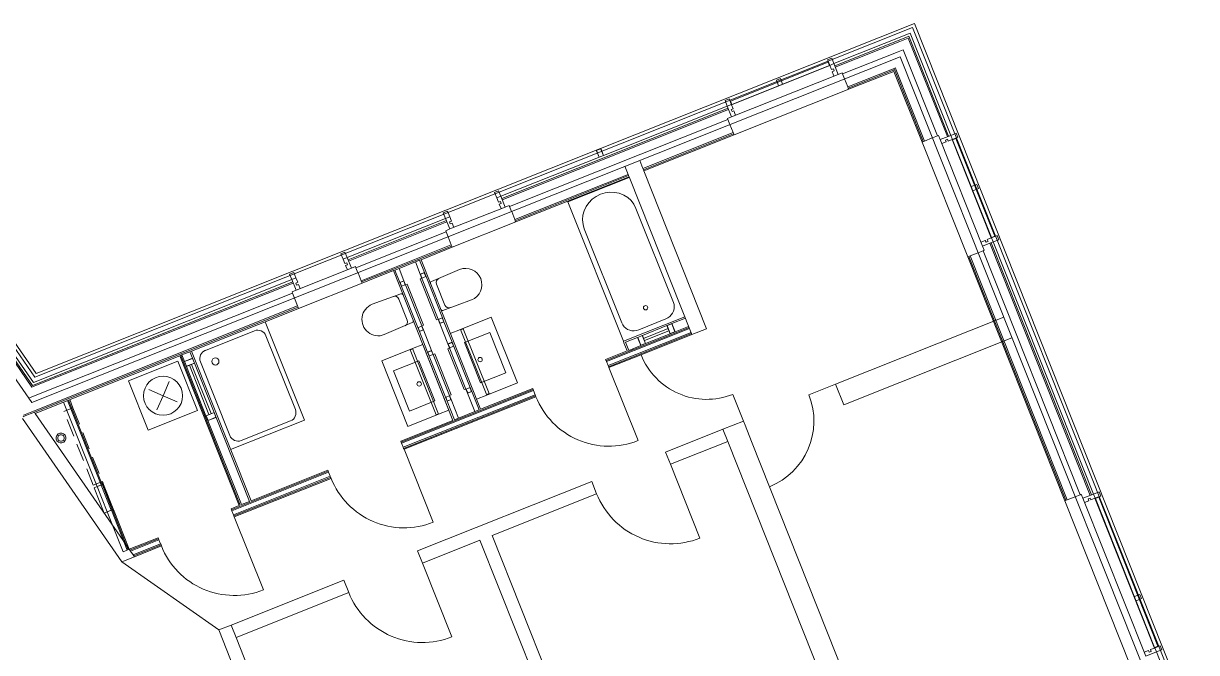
# Model space of a CAD drawing. Header units: metres. Extents: x 2747624 to 2747775, y 1250135 to 1250307.
# Drawn here: x 2747712.63 to 2747725.93, y 1250220.29 to 1250227.41 of the extents above; entities that cross this region are included whole.
import ezdxf

# ---------------------------------------------------------------- set-up
doc = ezdxf.new("R2010")
doc.units = ezdxf.units.M
doc.header["$MEASUREMENT"] = 0
doc.linetypes.add('Strich 2_1mm', pattern=[0.3, 0.2, -0.1])
doc.layers.add('nichttragend', color=7, linetype='Continuous')
doc.layers.add('tragend', color=7, linetype='Continuous')
doc.linetypes.add('Grenze Kultur', pattern='A,0,[1,9. OG Haus 104 103 102 1011.Shx,S=0.000793651,R=0,X=0,Y=0],-0.2,0', length=0.2)

# ---------------------------------------------------------------- blocks, each defined once
blk = doc.blocks.new('dfghdgh')
at = {"layer": 'nichttragend', "color": 252, "linetype": 'Continuous', "lineweight": 0}
for p, q in [((2746712.755, 1250223.409), (2746722.704, 1250227.37)), ((2746722.724, 1250227.416), (2746719.166, 1250225.999)), ((2746722.704, 1250227.37), (2746725.876, 1250219.403)), ((2746725.922, 1250219.383), (2746722.724, 1250227.416)), ((2746722.676, 1250227.306), (2746721.811, 1250226.961)), ((2746723.137, 1250226.149), (2746722.676, 1250227.306)), ((2746722.562, 1250227.04), (2746712.718, 1250223.121)), ((2746720.638, 1250226.538), (2746721.745, 1250226.979)), ((2746721.739, 1250227.005), (2746721.786, 1250227.023)), ((2746721.739, 1250227.005), (2746721.749, 1250226.98)), ((2746721.745, 1250226.979), (2746721.749, 1250226.98)), ((2746721.745, 1250226.979), (2746721.76, 1250226.941)), ((2746721.749, 1250226.98), (2746721.766, 1250226.939)), ((2746721.764, 1250226.942), (2746721.811, 1250226.961)), ((2746721.764, 1250226.942), (2746721.811, 1250226.961)), ((2746721.786, 1250227.023), (2746721.811, 1250226.961)), ((2746721.811, 1250226.961), (2746721.859, 1250226.84)), ((2746721.859, 1250226.84), (2746721.811, 1250226.961)), ((2746725.569, 1250219.489), (2746722.562, 1250227.04)), ((2746720.651, 1250226.495), (2746721.766, 1250226.939)), ((2746720.651, 1250226.359), (2746721.859, 1250226.84)), ((2746720.653, 1250226.5), (2746721.76, 1250226.941)), ((2746721.766, 1250226.939), (2746721.784, 1250226.894)), ((2746721.784, 1250226.894), (2746721.805, 1250226.902)), ((2746721.793, 1250226.87), (2746721.814, 1250226.879)), ((2746721.793, 1250226.87), (2746721.812, 1250226.822)), ((2746721.805, 1250226.902), (2746721.814, 1250226.879)), ((2746721.859, 1250226.84), (2746721.905, 1250226.859)), ((2746721.905, 1250226.859), (2746721.91, 1250226.845)), ((2746721.91, 1250226.845), (2746721.933, 1250226.789)), ((2746721.159, 1250226.773), (2746721.205, 1250226.792)), ((2746721.159, 1250226.773), (2746721.183, 1250226.711)), ((2746721.205, 1250226.792), (2746721.23, 1250226.73)), ((2746721.933, 1250226.789), (2746721.933, 1250226.788)), ((2746721.933, 1250226.788), (2746721.969, 1250226.699)), ((2746721.969, 1250226.699), (2746721.974, 1250226.685)), ((2746721.98, 1250226.671), (2746722.045, 1250226.697)), ((2746720.578, 1250226.542), (2746720.624, 1250226.561)), ((2746720.624, 1250226.561), (2746720.634, 1250226.537)), ((2746721.98, 1250226.671), (2746720.679, 1250226.153)), ((2746721.974, 1250226.685), (2746721.98, 1250226.671)), ((2746720.603, 1250226.48), (2746719.198, 1250225.92)), ((2746720.578, 1250226.542), (2746720.603, 1250226.48)), ((2746720.603, 1250226.48), (2746720.649, 1250226.498)), ((2746720.603, 1250226.48), (2746720.649, 1250226.498)), ((2746720.603, 1250226.48), (2746720.651, 1250226.359)), ((2746720.651, 1250226.359), (2746720.603, 1250226.48)), ((2746720.634, 1250226.537), (2746720.638, 1250226.538)), ((2746720.634, 1250226.537), (2746720.651, 1250226.495)), ((2746720.638, 1250226.538), (2746720.653, 1250226.5)), ((2746720.647, 1250226.441), (2746720.669, 1250226.45)), ((2746720.647, 1250226.441), (2746720.657, 1250226.418)), ((2746720.651, 1250226.495), (2746720.669, 1250226.45)), ((2746720.651, 1250226.359), (2746720.604, 1250226.341)), ((2746720.604, 1250226.341), (2746720.61, 1250226.327)), ((2746720.61, 1250226.327), (2746720.632, 1250226.271)), ((2746720.657, 1250226.418), (2746720.678, 1250226.426)), ((2746720.678, 1250226.426), (2746720.697, 1250226.378)), ((2746720.632, 1250226.271), (2746720.633, 1250226.27)), ((2746720.633, 1250226.27), (2746720.668, 1250226.181)), ((2746720.668, 1250226.181), (2746720.674, 1250226.167)), ((2746720.674, 1250226.167), (2746720.679, 1250226.153)), ((2746723.137, 1250226.149), (2746723.199, 1250226.174)), ((2746723.199, 1250226.174), (2746723.218, 1250226.128)), ((2746722.824, 1250226.079), (2746722.81, 1250226.073)), ((2746723.328, 1250224.772), (2746722.81, 1250226.073)), ((2746722.838, 1250226.084), (2746722.824, 1250226.079)), ((2746722.927, 1250226.12), (2746722.838, 1250226.084)), ((2746722.928, 1250226.12), (2746722.927, 1250226.12)), ((2746722.984, 1250226.142), (2746722.928, 1250226.12)), ((2746722.998, 1250226.148), (2746722.984, 1250226.142)), ((2746723.016, 1250226.101), (2746722.998, 1250226.148)), ((2746723.016, 1250226.101), (2746723.137, 1250226.149)), ((2746723.016, 1250226.101), (2746723.497, 1250224.893)), ((2746723.035, 1250226.055), (2746723.083, 1250226.074)), ((2746723.075, 1250226.096), (2746723.098, 1250226.105)), ((2746723.075, 1250226.096), (2746723.083, 1250226.074)), ((2746723.098, 1250226.105), (2746723.107, 1250226.083)), ((2746723.107, 1250226.083), (2746723.152, 1250226.101)), ((2746723.137, 1250226.149), (2746723.155, 1250226.103)), ((2746723.137, 1250226.149), (2746723.155, 1250226.103)), ((2746723.193, 1250226.118), (2746723.152, 1250226.101)), ((2746723.152, 1250226.101), (2746723.595, 1250224.987)), ((2746723.195, 1250226.114), (2746723.157, 1250226.099)), ((2746723.157, 1250226.099), (2746723.598, 1250224.992)), ((2746723.193, 1250226.118), (2746723.218, 1250226.128)), ((2746723.193, 1250226.118), (2746723.195, 1250226.114)), ((2746723.195, 1250226.114), (2746723.636, 1250225.007)), ((2746712.768, 1250223.452), (2746719.166, 1250225.999)), ((2746718.036, 1250225.458), (2746719.198, 1250225.92)), ((2746719.149, 1250225.901), (2746719.118, 1250225.98)), ((2746719.12, 1250225.981), (2746719.166, 1250225.999)), ((2746719.167, 1250225.998), (2746719.12, 1250225.979)), ((2746719.12, 1250225.979), (2746719.12, 1250225.981)), ((2746719.12, 1250225.979), (2746719.151, 1250225.902)), ((2746719.151, 1250225.902), (2746719.149, 1250225.901)), ((2746719.166, 1250225.999), (2746719.168, 1250226)), ((2746719.166, 1250225.999), (2746719.198, 1250225.92)), ((2746719.168, 1250226), (2746719.199, 1250225.921)), ((2746719.199, 1250225.921), (2746719.198, 1250225.92)), ((2746711.166, 1250225.765), (2746712.768, 1250223.452)), ((2746711.157, 1250225.716), (2746712.755, 1250223.409)), ((2746718.796, 1250225.396), (2746719.492, 1250225.673)), ((2746717.965, 1250225.502), (2746718.011, 1250225.52)), ((2746717.965, 1250225.502), (2746717.99, 1250225.44)), ((2746718.011, 1250225.52), (2746718.036, 1250225.458)), ((2746719.165, 1250225.482), (2746719.218, 1250225.498)), ((2746719.218, 1250225.498), (2746719.272, 1250225.505)), ((2746719.272, 1250225.505), (2746719.326, 1250225.503)), ((2746719.326, 1250225.503), (2746719.379, 1250225.492)), ((2746723.368, 1250225.569), (2746723.43, 1250225.593)), ((2746723.386, 1250225.522), (2746723.449, 1250225.547)), ((2746723.43, 1250225.593), (2746723.449, 1250225.547)), ((2746717.99, 1250225.44), (2746718.036, 1250225.458)), ((2746717.99, 1250225.44), (2746718.036, 1250225.458)), ((2746717.99, 1250225.44), (2746718.009, 1250225.391)), ((2746718.009, 1250225.391), (2746718.031, 1250225.399)), ((2746718.018, 1250225.368), (2746718.04, 1250225.376)), ((2746718.018, 1250225.368), (2746718.038, 1250225.319)), ((2746718.031, 1250225.399), (2746718.04, 1250225.376)), ((2746718.036, 1250225.458), (2746718.084, 1250225.337)), ((2746718.084, 1250225.337), (2746718.036, 1250225.458)), ((2746719.425, 1250223.816), (2746718.796, 1250225.396)), ((2746719.003, 1250225.342), (2746719.033, 1250225.386)), ((2746719.033, 1250225.386), (2746719.072, 1250225.425)), ((2746719.072, 1250225.425), (2746719.116, 1250225.457)), ((2746719.116, 1250225.457), (2746719.165, 1250225.482)), ((2746719.379, 1250225.492), (2746719.429, 1250225.472)), ((2746719.429, 1250225.472), (2746719.474, 1250225.444)), ((2746719.474, 1250225.444), (2746719.512, 1250225.409)), ((2746719.512, 1250225.409), (2746719.544, 1250225.368)), ((2746719.544, 1250225.368), (2746719.568, 1250225.322)), ((2746717.384, 1250225.271), (2746717.431, 1250225.289)), ((2746717.384, 1250225.271), (2746717.409, 1250225.208)), ((2746717.431, 1250225.289), (2746717.456, 1250225.227)), ((2746717.457, 1250225.088), (2746718.084, 1250225.337)), ((2746718.084, 1250225.337), (2746718.131, 1250225.356)), ((2746718.131, 1250225.356), (2746718.136, 1250225.342)), ((2746718.136, 1250225.342), (2746718.158, 1250225.287)), ((2746718.158, 1250225.287), (2746718.159, 1250225.285)), ((2746718.159, 1250225.285), (2746718.194, 1250225.196)), ((2746718.962, 1250225.19), (2746718.967, 1250225.243)), ((2746718.967, 1250225.243), (2746718.98, 1250225.294)), ((2746718.98, 1250225.294), (2746719.003, 1250225.342)), ((2746719.568, 1250225.322), (2746719.992, 1250224.256)), ((2746716.294, 1250224.765), (2746717.409, 1250225.208)), ((2746717.409, 1250225.208), (2746717.456, 1250225.227)), ((2746717.409, 1250225.208), (2746717.456, 1250225.227)), ((2746717.409, 1250225.208), (2746717.457, 1250225.088)), ((2746717.457, 1250225.088), (2746717.409, 1250225.208)), ((2746717.454, 1250225.17), (2746717.475, 1250225.178)), ((2746717.454, 1250225.17), (2746717.463, 1250225.146)), ((2746717.456, 1250225.227), (2746717.475, 1250225.178)), ((2746717.463, 1250225.146), (2746717.484, 1250225.155)), ((2746717.484, 1250225.155), (2746717.504, 1250225.106)), ((2746718.205, 1250225.168), (2746717.485, 1250224.881)), ((2746718.194, 1250225.196), (2746718.2, 1250225.182)), ((2746718.2, 1250225.182), (2746718.205, 1250225.168)), ((2746718.205, 1250225.168), (2746718.271, 1250225.194)), ((2746718.968, 1250225.139), (2746718.962, 1250225.19)), ((2746718.982, 1250225.089), (2746718.968, 1250225.139)), ((2746717.457, 1250225.088), (2746717.411, 1250225.069)), ((2746717.411, 1250225.069), (2746717.416, 1250225.056)), ((2746717.416, 1250225.056), (2746717.438, 1250225)), ((2746717.438, 1250225), (2746717.439, 1250224.999)), ((2746717.439, 1250224.999), (2746717.474, 1250224.909)), ((2746719.407, 1250224.023), (2746718.982, 1250225.089)), ((2746723.55, 1250224.969), (2746723.595, 1250224.987)), ((2746723.55, 1250224.969), (2746723.559, 1250224.947)), ((2746723.637, 1250225.003), (2746723.595, 1250224.987)), ((2746723.636, 1250225.007), (2746723.598, 1250224.992)), ((2746723.599, 1250224.988), (2746723.618, 1250224.942)), ((2746723.599, 1250224.988), (2746723.618, 1250224.942)), ((2746723.618, 1250224.942), (2746723.68, 1250224.966)), ((2746723.636, 1250225.007), (2746723.637, 1250225.003)), ((2746723.637, 1250225.003), (2746723.661, 1250225.013)), ((2746723.661, 1250225.013), (2746723.68, 1250224.966)), ((2746717.485, 1250224.881), (2746717.42, 1250224.856)), ((2746717.474, 1250224.909), (2746717.48, 1250224.895)), ((2746717.48, 1250224.895), (2746717.485, 1250224.881)), ((2746723.502, 1250224.842), (2746723.446, 1250224.819)), ((2746723.478, 1250224.94), (2746723.527, 1250224.959)), ((2746723.497, 1250224.893), (2746723.618, 1250224.942)), ((2746723.497, 1250224.893), (2746723.515, 1250224.847)), ((2746723.515, 1250224.847), (2746723.502, 1250224.842)), ((2746723.527, 1250224.959), (2746723.536, 1250224.938)), ((2746723.536, 1250224.938), (2746723.559, 1250224.947)), ((2746724.755, 1250222.085), (2746723.618, 1250224.942)), ((2746716.223, 1250224.808), (2746716.269, 1250224.827)), ((2746716.223, 1250224.808), (2746716.248, 1250224.746)), ((2746716.248, 1250224.746), (2746716.294, 1250224.765)), ((2746716.248, 1250224.746), (2746716.294, 1250224.765)), ((2746716.248, 1250224.746), (2746716.267, 1250224.697)), ((2746716.267, 1250224.697), (2746716.289, 1250224.706)), ((2746716.269, 1250224.827), (2746716.294, 1250224.765)), ((2746716.289, 1250224.706), (2746716.298, 1250224.683)), ((2746716.294, 1250224.765), (2746716.342, 1250224.644)), ((2746716.342, 1250224.644), (2746716.294, 1250224.765)), ((2746717.067, 1250224.715), (2746716.882, 1250224.641)), ((2746717.114, 1250224.733), (2746717.067, 1250224.715)), ((2746717.123, 1250224.576), (2746717.067, 1250224.715)), ((2746717.131, 1250224.74), (2746717.114, 1250224.733)), ((2746717.169, 1250224.594), (2746717.114, 1250224.733)), ((2746717.806, 1250223.045), (2746717.131, 1250224.74)), ((2746723.342, 1250224.778), (2746723.328, 1250224.772)), ((2746723.356, 1250224.783), (2746723.342, 1250224.778)), ((2746723.445, 1250224.819), (2746723.356, 1250224.783)), ((2746723.446, 1250224.819), (2746723.445, 1250224.819)), ((2746715.642, 1250224.577), (2746715.689, 1250224.596)), ((2746715.642, 1250224.577), (2746715.667, 1250224.515)), ((2746715.689, 1250224.596), (2746715.714, 1250224.533)), ((2746715.715, 1250224.394), (2746716.342, 1250224.644)), ((2746716.276, 1250224.674), (2746716.298, 1250224.683)), ((2746716.276, 1250224.674), (2746716.296, 1250224.625)), ((2746716.342, 1250224.644), (2746716.389, 1250224.662)), ((2746716.389, 1250224.662), (2746716.394, 1250224.649)), ((2746716.394, 1250224.649), (2746716.416, 1250224.593)), ((2746716.416, 1250224.593), (2746716.417, 1250224.592)), ((2746716.417, 1250224.592), (2746716.452, 1250224.502)), ((2746716.835, 1250224.623), (2746716.818, 1250224.616)), ((2746716.818, 1250224.616), (2746717.493, 1250222.92)), ((2746716.882, 1250224.641), (2746716.835, 1250224.623)), ((2746716.891, 1250224.483), (2746716.835, 1250224.623)), ((2746716.937, 1250224.502), (2746716.882, 1250224.641)), ((2746717.169, 1250224.594), (2746717.123, 1250224.576)), ((2746717.326, 1250224.065), (2746717.123, 1250224.576)), ((2746717.123, 1250224.576), (2746717.141, 1250224.529)), ((2746717.125, 1250224.575), (2746717.168, 1250224.592)), ((2746717.142, 1250224.532), (2746717.125, 1250224.575)), ((2746717.168, 1250224.592), (2746717.185, 1250224.549)), ((2746717.188, 1250224.548), (2746717.169, 1250224.594)), ((2746717.568, 1250224.629), (2746717.25, 1250224.493)), ((2746712.737, 1250223.348), (2746715.667, 1250224.515)), ((2746715.667, 1250224.515), (2746715.714, 1250224.533)), ((2746715.667, 1250224.515), (2746715.714, 1250224.533)), ((2746715.667, 1250224.515), (2746715.715, 1250224.394)), ((2746715.715, 1250224.394), (2746715.667, 1250224.515)), ((2746715.712, 1250224.476), (2746715.733, 1250224.485)), ((2746715.712, 1250224.476), (2746715.721, 1250224.453)), ((2746715.714, 1250224.533), (2746715.733, 1250224.485)), ((2746715.721, 1250224.453), (2746715.742, 1250224.461)), ((2746715.742, 1250224.461), (2746715.762, 1250224.413)), ((2746715.743, 1250224.188), (2746716.463, 1250224.475)), ((2746716.452, 1250224.502), (2746716.458, 1250224.488)), ((2746716.458, 1250224.488), (2746716.463, 1250224.475)), ((2746716.463, 1250224.475), (2746716.529, 1250224.5)), ((2746716.937, 1250224.502), (2746716.891, 1250224.483)), ((2746716.891, 1250224.483), (2746716.909, 1250224.437)), ((2746716.893, 1250224.482), (2746716.936, 1250224.499)), ((2746716.91, 1250224.439), (2746716.893, 1250224.482)), ((2746716.909, 1250224.437), (2746717.094, 1250223.972)), ((2746716.953, 1250224.456), (2746716.91, 1250224.439)), ((2746716.936, 1250224.499), (2746716.953, 1250224.456)), ((2746716.956, 1250224.455), (2746716.937, 1250224.502)), ((2746716.974, 1250224.463), (2746716.956, 1250224.455)), ((2746717.14, 1250223.991), (2746716.956, 1250224.455)), ((2746717.159, 1250223.998), (2746716.974, 1250224.463)), ((2746717.141, 1250224.529), (2746717.123, 1250224.522)), ((2746717.123, 1250224.522), (2746717.308, 1250224.057)), ((2746717.185, 1250224.549), (2746717.142, 1250224.532)), ((2746717.373, 1250224.083), (2746717.188, 1250224.548)), ((2746717.401, 1250224.226), (2746717.306, 1250224.464)), ((2746712.059, 1250224.326), (2746712.737, 1250223.348)), ((2746715.715, 1250224.394), (2746715.669, 1250224.376)), ((2746715.669, 1250224.376), (2746715.674, 1250224.362)), ((2746715.674, 1250224.362), (2746715.696, 1250224.306)), ((2746715.696, 1250224.306), (2746715.697, 1250224.305)), ((2746715.697, 1250224.305), (2746715.732, 1250224.216)), ((2746716.577, 1250224.235), (2746716.902, 1250224.354)), ((2746715.743, 1250224.188), (2746715.678, 1250224.162)), ((2746715.732, 1250224.216), (2746715.738, 1250224.202)), ((2746715.738, 1250224.202), (2746715.743, 1250224.188)), ((2746716.975, 1250224.056), (2746716.881, 1250224.294)), ((2746717.38, 1250224.166), (2746717.705, 1250224.285)), ((2746719.992, 1250224.256), (2746719.999, 1250224.232)), ((2746720, 1250224.182), (2746719.993, 1250224.158)), ((2746719.999, 1250224.232), (2746720.002, 1250224.207)), ((2746720.002, 1250224.207), (2746720, 1250224.182)), ((2746715.809, 1250222.922), (2746715.365, 1250224.037)), ((2746717.308, 1250224.057), (2746717.326, 1250224.065)), ((2746717.326, 1250224.065), (2746717.345, 1250224.018)), ((2746717.329, 1250224.064), (2746717.372, 1250224.081)), ((2746717.346, 1250224.021), (2746717.329, 1250224.064)), ((2746717.345, 1250224.018), (2746717.391, 1250224.037)), ((2746717.389, 1250224.038), (2746717.346, 1250224.021)), ((2746717.372, 1250224.081), (2746717.389, 1250224.038)), ((2746717.391, 1250224.037), (2746717.373, 1250224.083)), ((2746717.484, 1250223.804), (2746717.391, 1250224.037)), ((2746717.58, 1250223.95), (2746717.928, 1250224.089)), ((2746717.928, 1250224.089), (2746718.224, 1250223.346)), ((2746720.121, 1250224.094), (2746719.425, 1250223.816)), ((2746719.905, 1250224.069), (2746719.599, 1250223.947)), ((2746719.929, 1250224.08), (2746719.905, 1250224.069)), ((2746719.95, 1250224.095), (2746719.929, 1250224.08)), ((2746719.968, 1250224.114), (2746719.95, 1250224.095)), ((2746719.983, 1250224.135), (2746719.968, 1250224.114)), ((2746719.975, 1250224.016), (2746720.128, 1250224.077)), ((2746719.993, 1250224.158), (2746719.983, 1250224.135)), ((2746714.687, 1250223.713), (2746715.244, 1250223.935)), ((2746717.032, 1250224.027), (2746716.714, 1250223.891)), ((2746717.094, 1250223.972), (2746717.113, 1250223.926)), ((2746717.097, 1250223.971), (2746717.139, 1250223.988)), ((2746717.114, 1250223.928), (2746717.097, 1250223.971)), ((2746717.113, 1250223.926), (2746717.159, 1250223.944)), ((2746717.205, 1250223.693), (2746717.113, 1250223.926)), ((2746717.156, 1250223.945), (2746717.114, 1250223.928)), ((2746717.139, 1250223.988), (2746717.156, 1250223.945)), ((2746717.14, 1250223.991), (2746717.159, 1250223.998)), ((2746717.159, 1250223.944), (2746717.14, 1250223.991)), ((2746717.251, 1250223.712), (2746717.159, 1250223.944)), ((2746717.437, 1250223.786), (2746717.345, 1250224.018)), ((2746717.58, 1250223.95), (2746717.463, 1250223.904)), ((2746717.876, 1250223.207), (2746717.58, 1250223.95)), ((2746717.609, 1250223.957), (2746717.581, 1250223.946)), ((2746717.902, 1250223.223), (2746717.609, 1250223.957)), ((2746717.911, 1250223.915), (2746717.623, 1250223.801)), ((2746718.092, 1250223.46), (2746717.911, 1250223.915)), ((2746719.229, 1250223.598), (2746720.17, 1250223.972)), ((2746719.234, 1250223.586), (2746720.174, 1250223.961)), ((2746719.252, 1250223.54), (2746720.193, 1250223.914)), ((2746719.257, 1250223.528), (2746720.197, 1250223.903)), ((2746719.418, 1250224.001), (2746719.407, 1250224.023)), ((2746719.433, 1250223.981), (2746719.418, 1250224.001)), ((2746719.452, 1250223.964), (2746719.433, 1250223.981)), ((2746719.473, 1250223.951), (2746719.452, 1250223.964)), ((2746719.497, 1250223.942), (2746719.473, 1250223.951)), ((2746719.522, 1250223.936), (2746719.497, 1250223.942)), ((2746719.548, 1250223.935), (2746719.522, 1250223.936)), ((2746719.574, 1250223.939), (2746719.548, 1250223.935)), ((2746719.599, 1250223.947), (2746719.574, 1250223.939)), ((2746719.64, 1250223.883), (2746719.919, 1250223.994)), ((2746719.932, 1250223.96), (2746719.654, 1250223.849)), ((2746719.664, 1250223.824), (2746719.942, 1250223.935)), ((2746719.677, 1250223.79), (2746719.956, 1250223.901)), ((2746719.975, 1250224.016), (2746719.919, 1250223.994)), ((2746719.919, 1250223.994), (2746719.956, 1250223.901)), ((2746719.922, 1250223.993), (2746719.974, 1250224.013)), ((2746719.957, 1250223.903), (2746719.922, 1250223.993)), ((2746719.956, 1250223.901), (2746720.012, 1250223.923)), ((2746720.009, 1250223.924), (2746719.957, 1250223.903)), ((2746719.974, 1250224.013), (2746720.009, 1250223.924)), ((2746720.012, 1250223.923), (2746719.975, 1250224.016)), ((2746720.012, 1250223.923), (2746720.165, 1250223.984)), ((2746720.197, 1250223.903), (2746720.193, 1250223.914)), ((2746720.202, 1250223.891), (2746720.197, 1250223.903)), ((2746715.374, 1250223.879), (2746715.707, 1250223.043)), ((2746717.035, 1250223.733), (2746717.151, 1250223.78)), ((2746717.151, 1250223.78), (2746717.447, 1250223.036)), ((2746717.484, 1250223.804), (2746717.437, 1250223.786)), ((2746717.641, 1250223.275), (2746717.437, 1250223.786)), ((2746717.437, 1250223.786), (2746717.456, 1250223.739)), ((2746717.44, 1250223.785), (2746717.483, 1250223.802)), ((2746717.457, 1250223.742), (2746717.44, 1250223.785)), ((2746717.483, 1250223.802), (2746717.5, 1250223.759)), ((2746717.502, 1250223.758), (2746717.484, 1250223.804)), ((2746717.623, 1250223.801), (2746717.804, 1250223.345)), ((2746719.425, 1250223.816), (2746719.431, 1250223.799)), ((2746719.431, 1250223.799), (2746719.468, 1250223.707)), ((2746719.448, 1250223.806), (2746719.584, 1250223.86)), ((2746719.448, 1250223.806), (2746719.485, 1250223.713)), ((2746719.578, 1250223.75), (2746719.621, 1250223.768)), ((2746719.64, 1250223.883), (2746719.584, 1250223.86)), ((2746719.584, 1250223.86), (2746719.621, 1250223.768)), ((2746719.587, 1250223.859), (2746719.639, 1250223.88)), ((2746719.623, 1250223.77), (2746719.587, 1250223.859)), ((2746719.621, 1250223.768), (2746719.677, 1250223.79)), ((2746719.675, 1250223.791), (2746719.623, 1250223.77)), ((2746720.202, 1250223.891), (2746719.626, 1250223.662)), ((2746719.639, 1250223.88), (2746719.675, 1250223.791)), ((2746719.677, 1250223.79), (2746719.64, 1250223.883)), ((2746712.718, 1250223.121), (2746712.275, 1250223.761)), ((2746714.396, 1250223.652), (2746714.408, 1250223.656)), ((2746714.396, 1250223.652), (2746715.071, 1250221.956)), ((2746714.408, 1250223.656), (2746714.42, 1250223.661)), ((2746714.408, 1250223.656), (2746715.083, 1250221.961)), ((2746714.42, 1250223.661), (2746714.512, 1250223.698)), ((2746714.42, 1250223.661), (2746714.449, 1250223.586)), ((2746714.512, 1250223.698), (2746714.529, 1250223.704)), ((2746714.512, 1250223.698), (2746714.542, 1250223.623)), ((2746715.204, 1250222.009), (2746714.529, 1250223.704)), ((2746717.035, 1250223.733), (2746716.687, 1250223.595)), ((2746717.009, 1250223.718), (2746717.037, 1250223.729)), ((2746717.301, 1250222.984), (2746717.009, 1250223.718)), ((2746717.331, 1250222.99), (2746717.035, 1250223.733)), ((2746717.251, 1250223.712), (2746717.205, 1250223.693)), ((2746717.205, 1250223.693), (2746717.223, 1250223.647)), ((2746717.208, 1250223.692), (2746717.25, 1250223.709)), ((2746717.225, 1250223.65), (2746717.208, 1250223.692)), ((2746717.223, 1250223.647), (2746717.408, 1250223.182)), ((2746717.267, 1250223.667), (2746717.225, 1250223.65)), ((2746717.25, 1250223.709), (2746717.267, 1250223.667)), ((2746717.27, 1250223.665), (2746717.251, 1250223.712)), ((2746717.289, 1250223.673), (2746717.27, 1250223.665)), ((2746717.455, 1250223.201), (2746717.27, 1250223.665)), ((2746717.473, 1250223.208), (2746717.289, 1250223.673)), ((2746717.456, 1250223.739), (2746717.437, 1250223.732)), ((2746717.437, 1250223.732), (2746717.622, 1250223.268)), ((2746717.5, 1250223.759), (2746717.457, 1250223.742)), ((2746717.687, 1250223.293), (2746717.502, 1250223.758)), ((2746719.468, 1250223.707), (2746719.224, 1250223.609)), ((2746719.261, 1250223.517), (2746719.626, 1250223.662)), ((2746719.578, 1250223.75), (2746719.485, 1250223.713)), ((2746714.375, 1250223.589), (2746713.817, 1250223.367)), ((2746714.597, 1250223.032), (2746714.375, 1250223.589)), ((2746714.542, 1250223.623), (2746714.449, 1250223.586)), ((2746714.449, 1250223.586), (2746714.471, 1250223.531)), ((2746714.452, 1250223.585), (2746714.541, 1250223.621)), ((2746714.472, 1250223.533), (2746714.452, 1250223.585)), ((2746714.471, 1250223.531), (2746714.564, 1250223.568)), ((2746714.471, 1250223.531), (2746714.693, 1250222.973)), ((2746714.562, 1250223.569), (2746714.472, 1250223.533)), ((2746714.505, 1250223.544), (2746714.727, 1250222.987)), ((2746714.752, 1250222.997), (2746714.53, 1250223.554)), ((2746714.541, 1250223.621), (2746714.562, 1250223.569)), ((2746714.564, 1250223.568), (2746714.542, 1250223.623)), ((2746714.564, 1250223.568), (2746714.786, 1250223.01)), ((2746714.964, 1250222.747), (2746714.631, 1250223.584)), ((2746716.687, 1250223.595), (2746716.983, 1250222.851)), ((2746716.818, 1250223.48), (2746717.106, 1250223.595)), ((2746717.106, 1250223.595), (2746717.288, 1250223.14)), ((2746719.224, 1250223.609), (2746719.229, 1250223.598)), ((2746719.229, 1250223.598), (2746719.234, 1250223.586)), ((2746719.234, 1250223.586), (2746719.252, 1250223.54)), ((2746719.252, 1250223.54), (2746719.257, 1250223.528)), ((2746719.257, 1250223.528), (2746719.261, 1250223.517)), ((2746719.261, 1250223.517), (2746719.591, 1250222.69)), ((2746717, 1250223.025), (2746716.818, 1250223.48)), ((2746717.804, 1250223.345), (2746718.092, 1250223.46)), ((2746713.817, 1250223.367), (2746714.039, 1250222.81)), ((2746714.207, 1250223.199), (2746714.047, 1250223.268)), ((2746714.207, 1250223.199), (2746714.276, 1250223.36)), ((2746716.906, 1250222.673), (2746718.402, 1250223.269)), ((2746716.911, 1250222.661), (2746718.407, 1250223.257)), ((2746717.622, 1250223.268), (2746717.641, 1250223.275)), ((2746717.641, 1250223.275), (2746717.659, 1250223.228)), ((2746717.643, 1250223.274), (2746717.686, 1250223.291)), ((2746717.66, 1250223.231), (2746717.643, 1250223.274)), ((2746717.659, 1250223.228), (2746717.706, 1250223.247)), ((2746717.703, 1250223.248), (2746717.66, 1250223.231)), ((2746717.686, 1250223.291), (2746717.703, 1250223.248)), ((2746717.706, 1250223.247), (2746717.687, 1250223.293)), ((2746717.789, 1250223.038), (2746717.706, 1250223.247)), ((2746718.397, 1250223.28), (2746717.806, 1250223.045)), ((2746718.224, 1250223.346), (2746717.876, 1250223.207)), ((2746718.397, 1250223.28), (2746718.402, 1250223.269)), ((2746718.402, 1250223.269), (2746718.407, 1250223.257)), ((2746718.407, 1250223.257), (2746718.425, 1250223.211)), ((2746713.079, 1250223.127), (2746713.46, 1250222.17)), ((2746713.125, 1250223.146), (2746713.506, 1250222.189)), ((2746713.137, 1250223.15), (2746713.518, 1250222.193)), ((2746713.186, 1250223.062), (2746713.149, 1250223.155)), ((2746714.207, 1250223.199), (2746714.138, 1250223.039)), ((2746714.207, 1250223.199), (2746714.367, 1250223.13)), ((2746716.929, 1250222.615), (2746718.425, 1250223.211)), ((2746716.934, 1250222.603), (2746718.43, 1250223.199)), ((2746716.939, 1250222.592), (2746718.434, 1250223.187)), ((2746717.288, 1250223.14), (2746717, 1250223.025)), ((2746717.408, 1250223.182), (2746717.427, 1250223.136)), ((2746717.411, 1250223.181), (2746717.454, 1250223.198)), ((2746717.428, 1250223.139), (2746717.411, 1250223.181)), ((2746717.427, 1250223.136), (2746717.473, 1250223.155)), ((2746717.51, 1250222.927), (2746717.427, 1250223.136)), ((2746717.471, 1250223.156), (2746717.428, 1250223.139)), ((2746717.454, 1250223.198), (2746717.471, 1250223.156)), ((2746717.455, 1250223.201), (2746717.473, 1250223.208)), ((2746717.473, 1250223.155), (2746717.455, 1250223.201)), ((2746717.557, 1250222.945), (2746717.473, 1250223.155)), ((2746717.742, 1250223.019), (2746717.659, 1250223.228)), ((2746717.759, 1250223.161), (2746717.876, 1250223.207)), ((2746717.874, 1250223.212), (2746717.902, 1250223.223)), ((2746718.425, 1250223.211), (2746718.43, 1250223.199)), ((2746718.43, 1250223.199), (2746718.434, 1250223.187)), ((2746720.785, 1250222.912), (2746720.665, 1250223.214)), ((2746714.039, 1250222.81), (2746714.597, 1250223.032)), ((2746714.786, 1250223.01), (2746714.693, 1250222.973)), ((2746714.693, 1250222.973), (2746714.715, 1250222.918)), ((2746714.696, 1250222.972), (2746714.785, 1250223.008)), ((2746714.717, 1250222.92), (2746714.696, 1250222.972)), ((2746714.785, 1250223.008), (2746714.806, 1250222.956)), ((2746714.808, 1250222.954), (2746714.786, 1250223.01)), ((2746716.983, 1250222.851), (2746717.331, 1250222.99)), ((2746717.329, 1250222.995), (2746717.301, 1250222.984)), ((2746717.447, 1250223.036), (2746717.331, 1250222.99)), ((2746717.742, 1250223.019), (2746717.557, 1250222.945)), ((2746717.789, 1250223.038), (2746717.742, 1250223.019)), ((2746714.715, 1250222.918), (2746714.808, 1250222.954)), ((2746714.715, 1250222.918), (2746715.095, 1250221.965)), ((2746714.806, 1250222.956), (2746714.717, 1250222.92)), ((2746714.808, 1250222.954), (2746715.188, 1250222.002)), ((2746714.973, 1250222.59), (2746715.809, 1250222.922)), ((2746715.651, 1250222.913), (2746715.094, 1250222.691)), ((2746717.493, 1250222.92), (2746716.902, 1250222.685)), ((2746717.557, 1250222.945), (2746717.51, 1250222.927)), ((2746720.785, 1250222.912), (2746720.804, 1250222.866)), ((2746720.804, 1250222.866), (2746720.878, 1250222.68)), ((2746716.902, 1250222.685), (2746716.906, 1250222.673)), ((2746716.906, 1250222.673), (2746716.911, 1250222.661)), ((2746716.911, 1250222.661), (2746716.929, 1250222.615)), ((2746716.929, 1250222.615), (2746716.934, 1250222.603)), ((2746716.934, 1250222.603), (2746716.939, 1250222.592)), ((2746716.939, 1250222.592), (2746717.268, 1250221.765)), ((2746719.958, 1250222.422), (2746719.903, 1250222.561)), ((2746714.983, 1250221.907), (2746716.079, 1250222.344)), ((2746714.988, 1250221.896), (2746716.084, 1250222.332)), ((2746716.075, 1250222.355), (2746715.204, 1250222.009)), ((2746716.075, 1250222.355), (2746716.079, 1250222.344)), ((2746716.079, 1250222.344), (2746716.084, 1250222.332)), ((2746716.084, 1250222.332), (2746716.103, 1250222.286)), ((2746719.958, 1250222.422), (2746720.291, 1250221.586)), ((2746713.53, 1250222.198), (2746713.46, 1250222.17)), ((2746713.46, 1250222.169), (2746713.507, 1250222.187)), ((2746713.507, 1250222.187), (2746713.518, 1250222.192)), ((2746713.507, 1250222.187), (2746713.62, 1250221.902)), ((2746713.53, 1250222.197), (2746713.518, 1250222.192)), ((2746713.519, 1250222.19), (2746713.518, 1250222.192)), ((2746713.522, 1250222.218), (2746713.519, 1250222.226)), ((2746713.519, 1250222.19), (2746713.531, 1250222.195)), ((2746713.519, 1250222.192), (2746713.632, 1250221.907)), ((2746713.519, 1250222.19), (2746713.631, 1250221.908)), ((2746713.522, 1250222.218), (2746713.523, 1250222.214)), ((2746713.523, 1250222.218), (2746713.522, 1250222.218)), ((2746713.522, 1250222.214), (2746713.649, 1250221.893)), ((2746713.533, 1250222.194), (2746713.523, 1250222.218)), ((2746713.531, 1250222.194), (2746713.523, 1250222.214)), ((2746713.532, 1250222.197), (2746713.53, 1250222.197)), ((2746713.531, 1250222.194), (2746713.642, 1250221.915)), ((2746713.643, 1250221.916), (2746713.533, 1250222.194)), ((2746715.006, 1250221.849), (2746716.103, 1250222.286)), ((2746715.011, 1250221.838), (2746716.107, 1250222.274)), ((2746715.015, 1250221.826), (2746716.112, 1250222.263)), ((2746716.103, 1250222.286), (2746716.107, 1250222.274)), ((2746716.107, 1250222.274), (2746716.112, 1250222.263)), ((2746719.122, 1250222.089), (2746719.067, 1250222.228)), ((2746713.426, 1250222.157), (2746713.427, 1250222.157)), ((2746713.426, 1250222.157), (2746713.54, 1250221.868)), ((2746713.46, 1250222.17), (2746713.427, 1250222.157)), ((2746713.427, 1250222.156), (2746713.46, 1250222.169)), ((2746713.541, 1250221.87), (2746713.427, 1250222.156)), ((2746713.46, 1250222.169), (2746713.574, 1250221.884)), ((2746724.545, 1250222.055), (2746724.456, 1250222.019)), ((2746724.547, 1250222.055), (2746724.545, 1250222.055)), ((2746724.602, 1250222.078), (2746724.547, 1250222.055)), ((2746724.616, 1250222.083), (2746724.602, 1250222.078)), ((2746724.634, 1250222.037), (2746724.616, 1250222.083)), ((2746724.634, 1250222.037), (2746724.755, 1250222.085)), ((2746724.693, 1250222.031), (2746724.716, 1250222.04)), ((2746724.716, 1250222.04), (2746724.725, 1250222.019)), ((2746724.755, 1250222.085), (2746724.817, 1250222.109)), ((2746724.755, 1250222.085), (2746724.774, 1250222.038)), ((2746724.755, 1250222.085), (2746724.774, 1250222.038)), ((2746724.812, 1250222.053), (2746724.77, 1250222.037)), ((2746724.813, 1250222.05), (2746724.775, 1250222.035)), ((2746724.812, 1250222.053), (2746724.836, 1250222.063)), ((2746724.812, 1250222.053), (2746724.813, 1250222.05)), ((2746724.813, 1250222.05), (2746725.485, 1250220.362)), ((2746724.817, 1250222.109), (2746724.836, 1250222.063)), ((2746713.575, 1250221.882), (2746713.644, 1250221.91)), ((2746713.632, 1250221.907), (2746713.62, 1250221.902)), ((2746713.643, 1250221.913), (2746713.631, 1250221.908)), ((2746713.631, 1250221.908), (2746713.632, 1250221.907)), ((2746713.632, 1250221.907), (2746713.644, 1250221.911)), ((2746713.642, 1250221.915), (2746713.652, 1250221.89)), ((2746713.654, 1250221.891), (2746713.643, 1250221.916)), ((2746713.643, 1250221.913), (2746713.645, 1250221.913)), ((2746715.071, 1250221.956), (2746714.978, 1250221.919)), ((2746714.978, 1250221.919), (2746714.983, 1250221.907)), ((2746714.983, 1250221.907), (2746714.988, 1250221.896)), ((2746715.095, 1250221.965), (2746715.188, 1250222.002)), ((2746724.442, 1250222.014), (2746724.428, 1250222.008)), ((2746724.428, 1250222.008), (2746725.177, 1250220.127)), ((2746724.456, 1250222.019), (2746724.442, 1250222.014)), ((2746724.634, 1250222.037), (2746725.346, 1250220.248)), ((2746724.653, 1250221.99), (2746724.702, 1250222.01)), ((2746724.693, 1250222.031), (2746724.702, 1250222.01)), ((2746724.725, 1250222.019), (2746724.77, 1250222.037)), ((2746724.77, 1250222.037), (2746725.445, 1250220.341)), ((2746724.775, 1250222.035), (2746725.447, 1250220.346)), ((2746713.54, 1250221.868), (2746713.542, 1250221.869)), ((2746713.574, 1250221.884), (2746713.541, 1250221.87)), ((2746713.542, 1250221.869), (2746713.575, 1250221.882)), ((2746713.62, 1250221.902), (2746713.574, 1250221.884)), ((2746713.575, 1250221.882), (2746713.754, 1250221.431)), ((2746713.621, 1250221.901), (2746713.8, 1250221.45)), ((2746713.633, 1250221.905), (2746713.812, 1250221.455)), ((2746713.652, 1250221.89), (2746713.654, 1250221.891)), ((2746713.824, 1250221.459), (2746713.652, 1250221.89)), ((2746714.988, 1250221.896), (2746715.006, 1250221.849)), ((2746715.006, 1250221.849), (2746715.011, 1250221.838)), ((2746715.011, 1250221.838), (2746715.015, 1250221.826)), ((2746715.015, 1250221.826), (2746715.345, 1250220.999)), ((2746714.152, 1250221.59), (2746713.824, 1250221.459)), ((2746713.831, 1250221.449), (2746714.156, 1250221.578)), ((2746713.838, 1250221.438), (2746714.161, 1250221.567)), ((2746713.868, 1250221.396), (2746714.179, 1250221.52)), ((2746713.875, 1250221.385), (2746714.184, 1250221.508)), ((2746714.152, 1250221.59), (2746714.156, 1250221.578)), ((2746714.156, 1250221.578), (2746714.161, 1250221.567)), ((2746714.161, 1250221.567), (2746714.179, 1250221.52)), ((2746714.179, 1250221.52), (2746714.184, 1250221.508)), ((2746714.184, 1250221.508), (2746714.189, 1250221.497)), ((2746713.754, 1250221.431), (2746713.8, 1250221.45)), ((2746713.882, 1250221.375), (2746714.189, 1250221.497)), ((2746717.148, 1250221.303), (2746717.092, 1250221.442)), ((2746714.839, 1250220.545), (2746713.739, 1250221.318)), ((2746717.148, 1250221.303), (2746717.481, 1250220.467)), ((2746716.312, 1250220.97), (2746716.256, 1250221.109)), ((2746725.218, 1250220.923), (2746725.28, 1250220.948)), ((2746725.236, 1250220.877), (2746725.298, 1250220.902)), ((2746725.28, 1250220.948), (2746725.298, 1250220.902)), ((2746725.328, 1250220.295), (2746725.377, 1250220.314)), ((2746725.377, 1250220.314), (2746725.385, 1250220.293)), ((2746725.4, 1250220.323), (2746725.445, 1250220.341)), ((2746725.4, 1250220.323), (2746725.408, 1250220.302)), ((2746725.487, 1250220.358), (2746725.445, 1250220.341)), ((2746725.485, 1250220.362), (2746725.447, 1250220.346)), ((2746725.449, 1250220.343), (2746725.467, 1250220.296)), ((2746725.449, 1250220.343), (2746725.467, 1250220.296)), ((2746725.467, 1250220.296), (2746725.529, 1250220.321)), ((2746725.485, 1250220.362), (2746725.487, 1250220.358)), ((2746725.487, 1250220.358), (2746725.511, 1250220.367)), ((2746725.511, 1250220.367), (2746725.529, 1250220.321)), ((2746725.346, 1250220.248), (2746725.467, 1250220.296)), ((2746725.385, 1250220.293), (2746725.408, 1250220.302)), ((2746725.812, 1250219.43), (2746725.467, 1250220.296))]:
    blk.add_line(p, q, dxfattribs=at)
at = {"layer": 'nichttragend', "color": 190, "linetype": 'Continuous', "lineweight": 0}
for p, q in [((2746722.647, 1250227.265), (2746721.821, 1250226.936)), ((2746722.653, 1250227.251), (2746722.558, 1250227.213)), ((2746722.661, 1250227.271), (2746722.647, 1250227.265)), ((2746722.691, 1250227.156), (2746722.653, 1250227.251)), ((2746723.112, 1250226.139), (2746722.661, 1250227.271)), ((2746722.558, 1250227.213), (2746721.826, 1250226.922)), ((2746722.54, 1250227.096), (2746721.91, 1250226.845)), ((2746722.596, 1250227.118), (2746722.54, 1250227.096)), ((2746722.618, 1250227.062), (2746722.596, 1250227.118)), ((2746723.098, 1250226.134), (2746722.691, 1250227.156)), ((2746722.984, 1250226.142), (2746722.618, 1250227.062)), ((2746722.494, 1250226.908), (2746721.969, 1250226.699)), ((2746721.974, 1250226.685), (2746722.485, 1250226.888)), ((2746722.045, 1250226.697), (2746722.491, 1250226.874)), ((2746722.499, 1250226.894), (2746722.485, 1250226.888)), ((2746722.491, 1250226.874), (2746722.81, 1250226.073)), ((2746722.508, 1250226.913), (2746722.494, 1250226.908)), ((2746722.499, 1250226.894), (2746722.824, 1250226.079)), ((2746722.513, 1250226.899), (2746722.508, 1250226.913)), ((2746722.838, 1250226.084), (2746722.513, 1250226.899)), ((2746720.613, 1250226.455), (2746718.046, 1250225.433)), ((2746720.618, 1250226.441), (2746718.052, 1250225.419)), ((2746720.61, 1250226.327), (2746718.136, 1250225.342)), ((2746720.668, 1250226.181), (2746719.646, 1250225.774)), ((2746719.652, 1250225.76), (2746720.674, 1250226.167)), ((2746719.657, 1250225.746), (2746720.679, 1250226.153)), ((2746719.479, 1250225.707), (2746718.194, 1250225.196)), ((2746718.2, 1250225.182), (2746719.484, 1250225.693)), ((2746718.271, 1250225.194), (2746719.49, 1250225.68)), ((2746717.419, 1250225.183), (2746716.304, 1250224.739)), ((2746717.425, 1250225.169), (2746716.31, 1250224.725)), ((2746717.416, 1250225.056), (2746716.394, 1250224.649)), ((2746717.474, 1250224.909), (2746716.452, 1250224.502)), ((2746716.458, 1250224.488), (2746717.48, 1250224.895)), ((2746717.131, 1250224.74), (2746717.42, 1250224.856)), ((2746724.602, 1250222.078), (2746723.502, 1250224.842)), ((2746724.716, 1250222.069), (2746723.579, 1250224.926)), ((2746724.73, 1250222.075), (2746723.593, 1250224.932)), ((2746723.328, 1250224.772), (2746724.428, 1250222.008)), ((2746723.342, 1250224.778), (2746724.442, 1250222.014)), ((2746724.456, 1250222.019), (2746723.356, 1250224.783)), ((2746716.529, 1250224.5), (2746716.818, 1250224.616)), ((2746715.677, 1250224.49), (2746712.727, 1250223.315)), ((2746715.683, 1250224.476), (2746712.735, 1250223.302)), ((2746712.721, 1250223.297), (2746712.025, 1250224.302)), ((2746712.727, 1250223.315), (2746712.037, 1250224.311)), ((2746715.674, 1250224.362), (2746712.683, 1250223.171)), ((2746715.732, 1250224.216), (2746712.74, 1250223.024)), ((2746712.748, 1250223.012), (2746715.738, 1250224.202)), ((2746714.529, 1250223.704), (2746715.678, 1250224.162)), ((2746712.757, 1250222.999), (2746714.396, 1250223.652)), ((2746712.721, 1250223.297), (2746712.735, 1250223.302)), ((2746712.625, 1250222.979), (2746712.718, 1250223.016)), ((2746712.634, 1250222.966), (2746712.748, 1250223.012)), ((2746712.74, 1250223.024), (2746712.718, 1250223.016)), ((2746712.62, 1250222.96), (2746712.634, 1250222.966))]:
    blk.add_line(p, q, dxfattribs=at)
at = {"layer": 'nichttragend', "color": 252, "linetype": 'Grenze Kultur', "lineweight": 0}
blk.add_line((2746721.831, 1250223.329), (2746721.529, 1250223.208), dxfattribs=at)
at = {"layer": 'nichttragend', "color": 252, "linetype": 'Strich 2_1mm', "lineweight": 0}
for p, q in [((2746713.083, 1250223.021), (2746713.186, 1250223.062)), ((2746713.416, 1250222.185), (2746713.083, 1250223.021)), ((2746713.186, 1250223.062), (2746713.519, 1250222.226)), ((2746713.519, 1250222.226), (2746713.416, 1250222.185))]:
    blk.add_line(p, q, dxfattribs=at)
at = {"layer": 'nichttragend', "color": 252, "linetype": 'Continuous', "lineweight": 0}
for centre, radius in [((2746719.677, 1250224.196), 0.025), ((2746714.801, 1250223.587), 0.04), ((2746717.801, 1250223.608), 0.025), ((2746714.207, 1250223.199), 0.222), ((2746717.11, 1250223.333), 0.025)]:
    blk.add_circle(centre, radius, dxfattribs=at)
for centre, radius, start, end in [((2746717.636, 1250224.457), 0.185, 291.7099, 111.7099), ((2746717.258, 1250224.474), 0.0199, 112.6482, 201.0817), ((2746717.353, 1250224.482), 0.05, 113.2572, 201.7112), ((2746716.834, 1250224.276), 0.05, 21.7086, 110.1626), ((2746716.909, 1250224.335), 0.0199, 22.3381, 110.7716), ((2746716.646, 1250224.063), 0.185, 111.7099, 291.7099), ((2746717.373, 1250224.185), 0.0199, 202.3381, 290.7716), ((2746717.448, 1250224.244), 0.05, 201.7086, 290.1626), ((2746716.929, 1250224.038), 0.05, 293.2572, 21.7112), ((2746717.024, 1250224.046), 0.0199, 292.6482, 21.0817), ((2746715.281, 1250223.842), 0.1, 21.7099, 111.7099), ((2746714.724, 1250223.621), 0.1, 111.7099, 201.7099), ((2746720.369, 1250223.958), 0.8, 201.7099, 291.7099), ((2746719.261, 1250223.517), 0.89, 201.7099, 291.7099), ((2746715.614, 1250223.006), 0.1, 291.7099, 21.7099), ((2746715.057, 1250222.784), 0.1, 201.7099, 291.7099), ((2746716.939, 1250222.592), 0.89, 201.7099, 291.7099), ((2746719.958, 1250222.422), 0.9, 201.7099, 291.7099), ((2746715.015, 1250221.826), 0.89, 201.7099, 291.7099), ((2746717.148, 1250221.303), 0.9, 201.7099, 291.7099)]:
    blk.add_arc(centre, radius, start, end, dxfattribs=at)
at = {"layer": 'nichttragend', "color": 252, "linetype": 'Grenze Kultur', "lineweight": 0}
blk.add_arc((2746720.785, 1250222.912), 0.8, 291.7099, 21.7099, dxfattribs=at)
at = {"layer": 'tragend', "color": 20, "linetype": 'Continuous', "lineweight": 0}
for p, q in [((2746719.443, 1250225.798), (2746719.479, 1250225.707)), ((2746719.646, 1250225.774), (2746719.61, 1250225.865)), ((2746719.652, 1250225.76), (2746719.646, 1250225.774)), ((2746719.479, 1250225.707), (2746719.484, 1250225.693)), ((2746719.484, 1250225.693), (2746719.49, 1250225.68)), ((2746719.49, 1250225.68), (2746720.202, 1250223.891)), ((2746719.657, 1250225.746), (2746719.652, 1250225.76)), ((2746720.369, 1250223.958), (2746719.657, 1250225.746)), ((2746720.369, 1250223.958), (2746720.202, 1250223.891)), ((2746712.757, 1250222.999), (2746712.748, 1250223.012)), ((2746713.824, 1250221.459), (2746712.757, 1250222.999)), ((2746712.614, 1250222.942), (2746713.739, 1250221.318)), ((2746720.553, 1250222.82), (2746719.903, 1250222.561)), ((2746720.609, 1250222.681), (2746720.553, 1250222.82)), ((2746719.958, 1250222.422), (2746720.609, 1250222.681)), ((2746719.067, 1250222.228), (2746717.092, 1250221.442)), ((2746717.938, 1250221.617), (2746719.122, 1250222.089)), ((2746717.148, 1250221.303), (2746717.798, 1250221.562)), ((2746717.798, 1250221.562), (2746719.552, 1250217.158)), ((2746719.691, 1250217.213), (2746717.938, 1250221.617)), ((2746713.739, 1250221.318), (2746713.882, 1250221.375)), ((2746713.824, 1250221.459), (2746713.831, 1250221.449)), ((2746713.831, 1250221.449), (2746713.838, 1250221.438)), ((2746713.838, 1250221.438), (2746713.868, 1250221.396)), ((2746713.868, 1250221.396), (2746713.875, 1250221.385)), ((2746713.875, 1250221.385), (2746713.882, 1250221.375)), ((2746716.256, 1250221.109), (2746714.979, 1250220.601)), ((2746715.034, 1250220.461), (2746716.312, 1250220.97))]:
    blk.add_line(p, q, dxfattribs=at)
at = {"layer": 'tragend', "color": 92, "linetype": 'Continuous', "lineweight": 0}
for p, q in [((2746723.737, 1250224.088), (2746721.831, 1250223.329)), ((2746721.923, 1250223.096), (2746723.83, 1250223.856)), ((2746721.831, 1250223.329), (2746721.923, 1250223.096)), ((2746720.553, 1250222.82), (2746720.785, 1250222.912)), ((2746720.609, 1250222.681), (2746722.362, 1250218.277)), ((2746722.594, 1250218.369), (2746720.878, 1250222.68)), ((2746714.839, 1250220.545), (2746714.979, 1250220.601)), ((2746714.979, 1250220.601), (2746715.034, 1250220.461)), ((2746714.839, 1250220.545), (2746715.116, 1250219.851)), ((2746715.255, 1250219.906), (2746715.034, 1250220.461))]:
    blk.add_line(p, q, dxfattribs=at)
for radius, start, end in [(0.0555, 124.7099, 214.7099), (0.0375, 34.7099, 214.7099), (0.0555, 34.7099, 124.7099), (0.0375, 214.7099, 34.7099), (0.0555, 304.7099, 34.7099), (0.0555, 214.7099, 304.7099)]:
    blk.add_arc((2746713.05, 1250222.72), radius, start, end, dxfattribs=at)

msp = doc.modelspace()

# ---------------------------------------------------------------- block references
msp.add_blockref('dfghdgh', (1000.005, -0.002))

doc.saveas('drawing.dxf')
